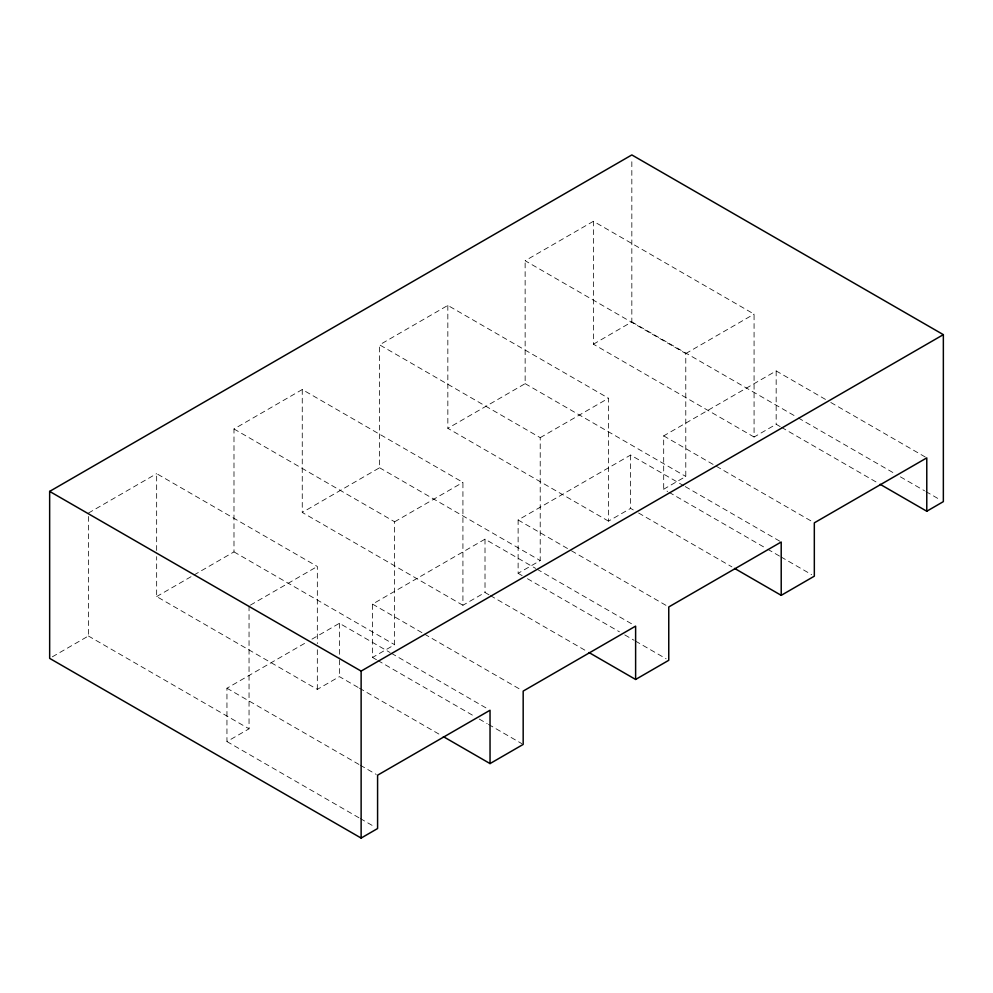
<?xml version="1.0" encoding="UTF-8"?>
<svg xmlns="http://www.w3.org/2000/svg" width="993" height="993" viewBox="0 0 993 993"><rect width="100%" height="100%" fill="white"/><g stroke="black" fill="none" stroke-linecap="round" stroke-linejoin="round"><path stroke-width="0.74" stroke-dasharray="4.96 3.72" d="M358.088 687.404L339.42 676.63L317.326 689.39L156.658 596.557L156.658 556.614M156.658 550.47L156.658 473.649L317.338 566.469L317.326 643.663M193.995 574.997L233.988 551.885L233.988 428.976L302.257 389.541L462.924 482.362L462.924 605.271L485.018 592.511L489.015 594.819M249.044 605.891L249.044 728.812L226.95 741.572L226.95 688.223L306.614 642.235M233.988 428.976L394.631 521.784L394.631 644.705L372.536 657.453L372.536 604.116L485.006 539.174L535.661 568.418M633.273 509.93L630.605 508.391L608.51 521.139L608.51 398.23L447.831 305.41L379.574 344.844L540.217 437.652L540.217 560.573L518.123 573.321L518.123 519.984L630.592 455.055L683.916 485.825M754.072 437.032L593.404 344.199L593.404 221.29L754.072 314.111L754.072 437.032L776.166 424.272L780.163 426.58M593.404 221.29L525.136 260.725L685.778 353.545L685.791 476.454L663.696 489.214L667.693 491.523M593.404 344.199L631.833 321.906L631.833 158.024M88.402 513.083L156.658 473.649M52.331 656.832L88.402 636.004L88.402 516.161M156.658 596.557L192.654 575.766M462.924 605.271L302.257 512.45L379.574 467.753L379.574 344.844M608.51 521.139L447.843 428.318L525.148 383.646L525.136 260.725M540.217 437.652L608.51 398.23M685.778 353.545L754.072 314.111M250.385 605.122L317.338 566.469M394.631 521.784L462.924 482.362M825.481 399.409L776.166 370.935L663.684 435.877L663.696 489.214M311.976 639.144L339.42 623.294L390.075 652.538M830.806 402.488L926.779 457.885M631.833 321.906L796.994 417.184M798.335 417.966L895.016 473.748M900.378 476.839L924.557 490.79M925.898 491.56L940.669 500.087M781.491 427.35L877.464 482.759M663.684 435.877L812.994 522.07M525.148 383.646L685.791 476.454M685.244 486.595L781.206 542.004M669.034 492.292L766.348 548.471M767.676 549.241L779.666 556.167M781.007 556.936L811.666 574.637M638.598 513.009L731.903 566.866M518.123 519.984L570.106 550.01M571.447 550.78L668.761 606.959M379.574 467.753L540.217 560.573M536.99 569.188L632.951 624.585M518.123 573.321L522.132 575.63M527.457 578.708L619.446 631.821M624.771 634.899L634.105 640.286M635.433 641.056L666.092 658.756M490.343 595.589L587.645 651.756M372.536 604.116L423.192 633.36M424.52 634.13L521.834 690.321M233.988 551.885L394.631 644.705M391.403 653.307L487.377 708.704M372.536 657.453L376.533 659.762M377.874 660.531L473.847 715.953M479.185 719.031L487.178 723.649M488.519 724.418L521.846 743.658M359.416 688.174L442.059 735.887M226.95 688.223L358.92 764.424M360.26 765.193L376.248 774.428M88.402 636.004L249.044 728.812M226.95 741.572L358.932 817.76M360.26 818.53L374.92 826.995M776.166 370.935L776.166 424.272M630.592 455.055L630.605 508.391M485.006 539.174L485.018 592.511M447.831 305.41L447.843 428.318M339.42 623.294L339.42 658.347M339.42 659.873L339.42 676.63M317.326 649.757L317.326 689.39M302.257 389.541L302.257 512.45"/><path stroke-width="1.49" d="M880.133 484.299L926.779 511.234L943.35 501.626L943.35 334.653L631.833 154.933L49.65 491.398L49.662 658.371L361.129 838.067L377.588 828.534L377.588 775.198L490.033 710.243L490.046 763.58L443.387 736.657M734.572 568.406L781.218 595.341L814.334 576.176L814.322 522.839L926.779 457.885L926.779 511.234M361.129 838.067L361.129 671.094L943.35 334.653M490.046 763.58L523.174 744.427L523.174 691.091L635.619 626.124L635.619 679.46L588.973 652.525M635.619 679.46L668.761 660.295L668.761 606.959L781.206 542.004L781.218 595.341M49.65 491.398L361.129 671.094"/></g></svg>
